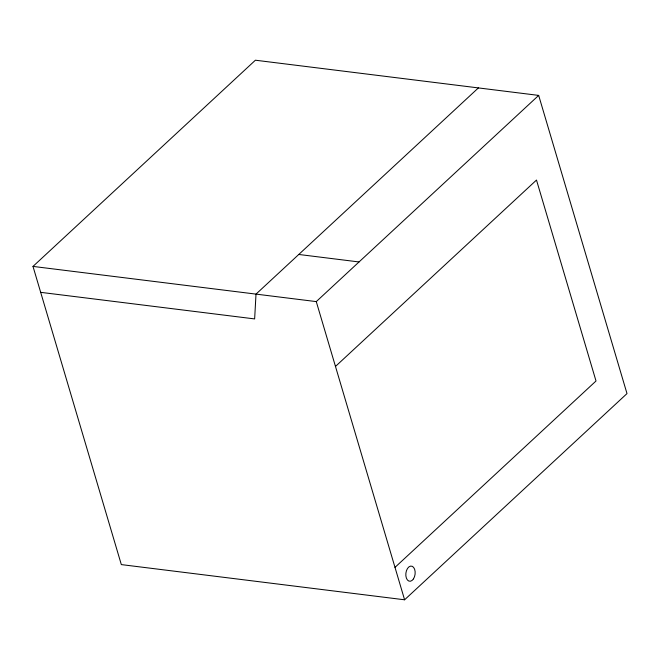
<?xml version="1.0" encoding="UTF-8"?>
<svg xmlns="http://www.w3.org/2000/svg" width="660" height="660" viewBox="0 0 660 660"><rect width="100%" height="100%" fill="white"/><g stroke="black" fill="none" stroke-linecap="round" stroke-linejoin="round"><path stroke-width="0.99" d="M33 266.409L255.403 60.209L538.676 95.403L627 393.591L404.596 599.791L121.325 564.597L33 266.409L316.272 301.603L538.676 95.403M478.401 87.912L256.006 294.121L254.644 318.92L40.681 292.339M335.478 366.432L536.489 180.056L596.013 381.001L395.002 567.377M298.774 254.463L359.04 261.954M316.272 301.603L404.596 599.791M413.457 578.903A7.639 4.628 -82.9 0 0 412.162 566.28A7.639 4.628 -82.9 0 0 405.867 575.825A7.639 4.628 -82.9 0 0 413.457 578.903"/></g></svg>
